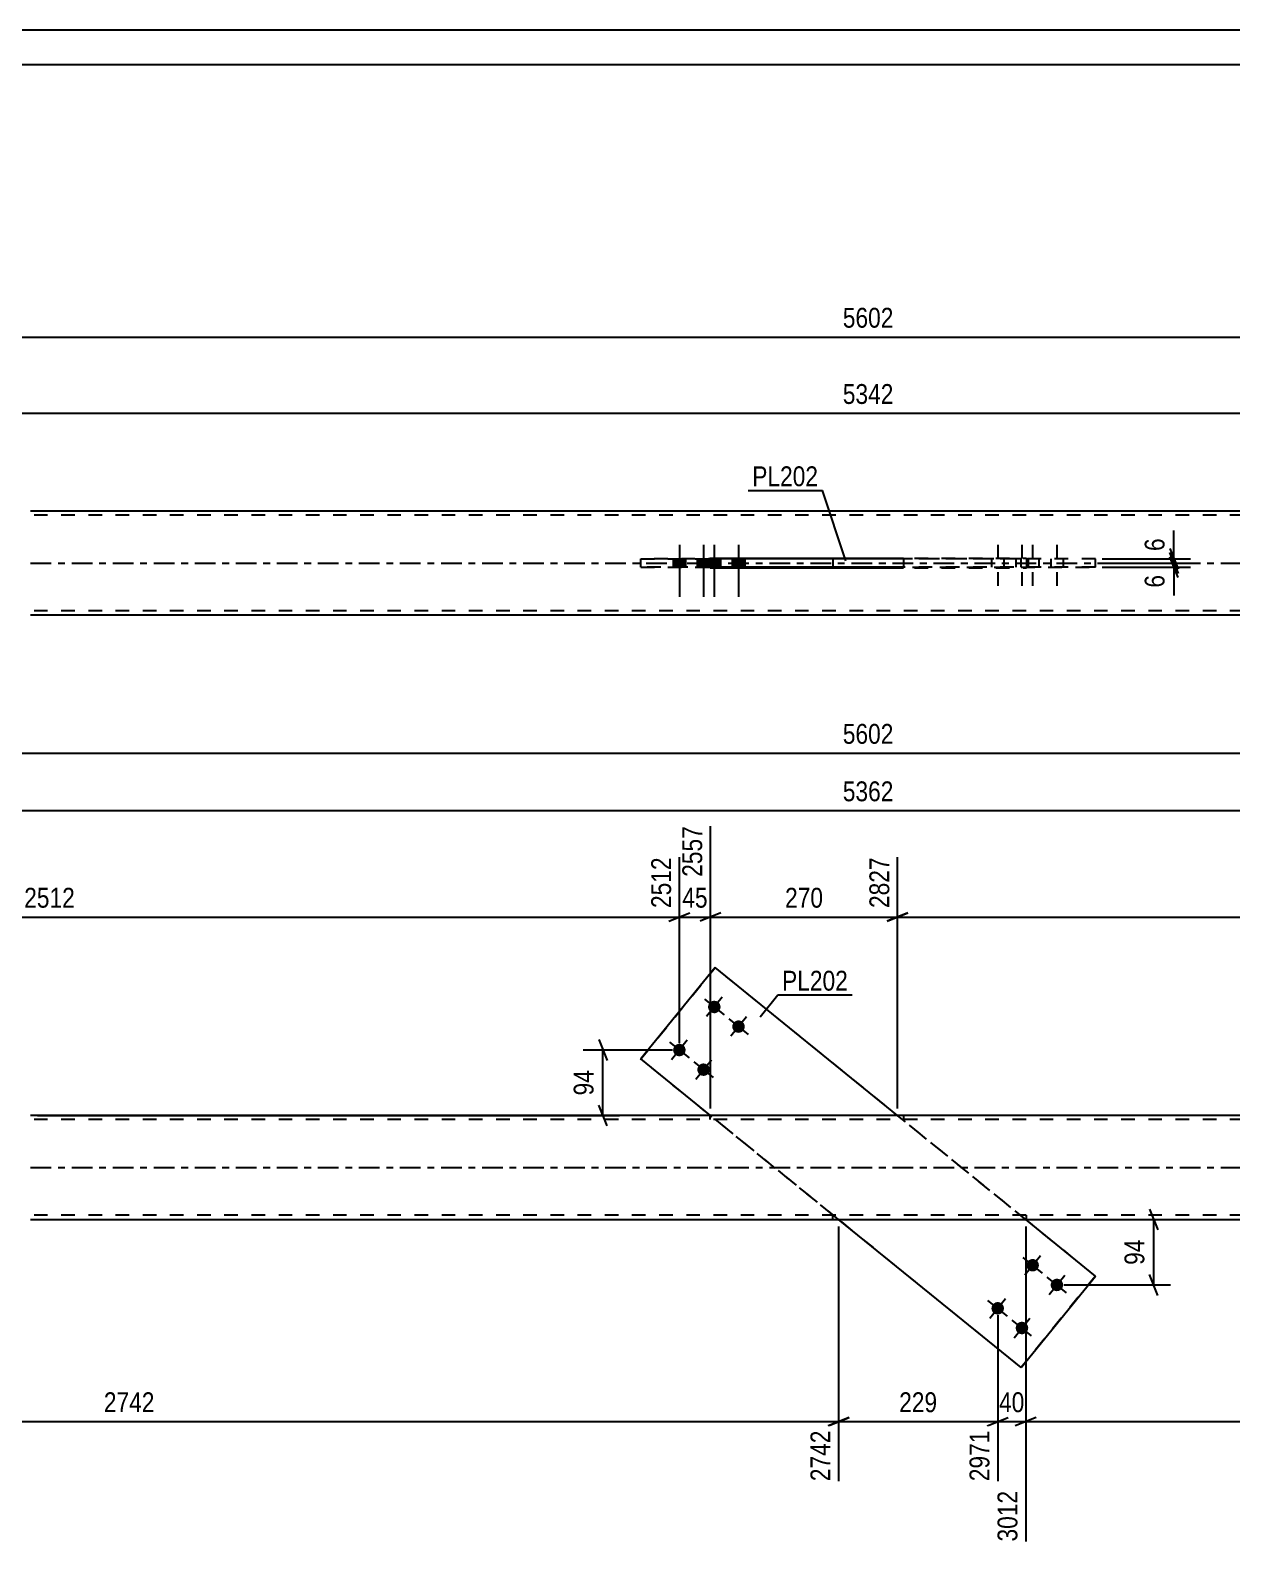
# Model space of a CAD drawing. Header units: millimetres. Extents: x 0 to 594, y 0 to 420.
# Drawn here: x 199.3 to 372.5, y 201.4 to 420 of the extents above; entities that cross this region are included whole.
import ezdxf

# ---------------------------------------------------------------- set-up
doc = ezdxf.new("R2010")
doc.units = ezdxf.units.MM
doc.linetypes.add('DXK_LINE_DOT2', pattern=[3.9198, 1.9599, -1.9599])
doc.linetypes.add('DXK_LINE_DOT3', pattern=[5.9187, 2.979, -0.9799, 0.9799, -0.9799])
doc.styles.add('Arial Narrow', font='ARIALN.TTF', dxfattribs={"height": 0.2})

# ---------------------------------------------------------------- blocks, each defined once
blk = doc.blocks.new('Unknown-580609339-1130')
at = {"color": 5, "linetype": 'Continuous'}
for p, q in [((594, 420), (0, 420)), ((589, 415), (5, 415))]:
    blk.add_line(p, q, dxfattribs=at)
blk = doc.blocks.new('Part-580609339-1700 - 1673')
at = {"color": 2, "linetype": 'Continuous'}
for p, q in [((440.88, 263.45), (199.32, 263.45)), ((199.32, 248.45), (440.88, 248.45))]:
    blk.add_line(p, q, dxfattribs=at)
at = {"color": 7, "linetype": 'DXK_LINE_DOT2'}
for p, q in [((440.88, 262.85), (199.32, 262.85)), ((297.27, 263.45), (297.27, 262.85)), ((325.19, 263.45), (325.19, 262.85)), ((440.88, 249.05), (199.32, 249.05)), ((315.02, 248.45), (315.02, 249.05)), ((342.93, 248.45), (342.93, 249.05))]:
    blk.add_line(p, q, dxfattribs=at)
at = {"color": 7, "linetype": 'DXK_LINE_DOT3'}
blk.add_line((199.32, 255.95), (440.88, 255.95), dxfattribs=at)
blk = doc.blocks.new('Bolt-580609339-1706 - 1673')
at = {"linetype": 'Continuous'}
for points in [[(298.48, 279.8), (298.62, 279.67), (298.72, 279.51), (298.79, 279.34), (298.82, 279.15), (298.81, 278.96), (298.76, 278.78), (298.67, 278.61), (298.55, 278.47), (298.41, 278.35), (298.24, 278.26), (298.06, 278.21), (297.87, 278.2), (297.68, 278.23), (297.51, 278.3), (297.35, 278.4), (297.22, 278.54), (297.12, 278.7), (297.05, 278.87), (297.02, 279.06), (297.03, 279.25), (297.08, 279.43), (297.16, 279.59), (297.28, 279.74), (297.43, 279.86), (297.6, 279.94), (297.78, 279.99), (297.97, 280), (298.15, 279.97), (298.33, 279.91)], [(301.98, 276.97), (302.11, 276.83), (302.21, 276.68), (302.28, 276.5), (302.31, 276.31), (302.3, 276.13), (302.25, 275.94), (302.17, 275.78), (302.05, 275.63), (301.9, 275.51), (301.73, 275.43), (301.55, 275.38), (301.36, 275.37), (301.18, 275.4), (301, 275.47), (300.84, 275.57), (300.71, 275.7), (300.61, 275.86), (300.54, 276.04), (300.51, 276.22), (300.52, 276.41), (300.57, 276.59), (300.66, 276.76), (300.78, 276.9), (300.92, 277.02), (301.09, 277.11), (301.27, 277.16), (301.46, 277.17), (301.65, 277.14), (301.82, 277.07)], [(293.44, 273.59), (293.58, 273.46), (293.68, 273.3), (293.75, 273.12), (293.78, 272.94), (293.76, 272.75), (293.72, 272.57), (293.63, 272.4), (293.51, 272.25), (293.37, 272.14), (293.2, 272.05), (293.02, 272), (292.83, 271.99), (292.64, 272.02), (292.47, 272.09), (292.31, 272.19), (292.18, 272.33), (292.07, 272.48), (292.01, 272.66), (291.98, 272.85), (291.99, 273.03), (292.04, 273.22), (292.12, 273.38), (292.24, 273.53), (292.39, 273.65), (292.55, 273.73), (292.74, 273.78), (292.92, 273.79), (293.11, 273.76), (293.29, 273.69)], [(296.94, 270.75), (297.07, 270.62), (297.17, 270.46), (297.24, 270.29), (297.27, 270.1), (297.26, 269.91), (297.21, 269.73), (297.12, 269.57), (297.01, 269.42), (296.86, 269.3), (296.69, 269.22), (296.51, 269.17), (296.32, 269.16), (296.14, 269.19), (295.96, 269.25), (295.8, 269.36), (295.67, 269.49), (295.57, 269.65), (295.5, 269.82), (295.47, 270.01), (295.48, 270.2), (295.53, 270.38), (295.62, 270.55), (295.73, 270.69), (295.88, 270.81), (296.05, 270.9), (296.23, 270.95), (296.42, 270.95), (296.6, 270.93), (296.78, 270.86)]]:
    blk.add_hatch(color=1, dxfattribs=at).paths.add_polyline_path(points)
at = {"color": 1, "linetype": 'Continuous'}
for p, q in [((296.52, 280.24), (299.32, 277.97)), ((299.05, 280.5), (296.78, 277.71)), ((302.55, 277.67), (300.28, 274.87)), ((300.01, 277.4), (302.81, 275.13)), ((291.48, 274.03), (294.27, 271.76)), ((294.01, 274.29), (291.74, 271.49)), ((294.97, 271.19), (297.77, 268.92)), ((297.5, 271.45), (295.24, 268.66))]:
    blk.add_line(p, q, dxfattribs=at)
blk = doc.blocks.new('Bolt-580609339-1707 - 1673')
at = {"linetype": 'Continuous'}
for points in [[(343.27, 241.14), (343.13, 241.27), (343.03, 241.43), (342.96, 241.61), (342.93, 241.79), (342.94, 241.98), (342.99, 242.16), (343.08, 242.33), (343.2, 242.48), (343.34, 242.59), (343.51, 242.68), (343.69, 242.73), (343.88, 242.74), (344.07, 242.71), (344.24, 242.64), (344.4, 242.54), (344.53, 242.41), (344.64, 242.25), (344.7, 242.07), (344.73, 241.89), (344.72, 241.7), (344.67, 241.52), (344.59, 241.35), (344.47, 241.2), (344.32, 241.08), (344.16, 241), (343.97, 240.95), (343.79, 240.94), (343.6, 240.97), (343.42, 241.04)], [(346.76, 238.3), (346.63, 238.44), (346.53, 238.6), (346.46, 238.77), (346.43, 238.96), (346.44, 239.15), (346.49, 239.33), (346.57, 239.49), (346.69, 239.64), (346.84, 239.76), (347.01, 239.84), (347.19, 239.89), (347.38, 239.9), (347.56, 239.87), (347.74, 239.81), (347.89, 239.7), (348.03, 239.57), (348.13, 239.41), (348.2, 239.24), (348.23, 239.05), (348.22, 238.86), (348.17, 238.68), (348.08, 238.51), (347.96, 238.37), (347.82, 238.25), (347.65, 238.16), (347.47, 238.11), (347.28, 238.1), (347.09, 238.13), (346.92, 238.2)], [(338.23, 234.93), (338.09, 235.06), (337.99, 235.22), (337.92, 235.4), (337.89, 235.58), (337.9, 235.77), (337.95, 235.95), (338.04, 236.12), (338.16, 236.26), (338.3, 236.38), (338.47, 236.47), (338.65, 236.52), (338.84, 236.53), (339.03, 236.5), (339.2, 236.43), (339.36, 236.33), (339.49, 236.19), (339.59, 236.04), (339.66, 235.86), (339.69, 235.67), (339.68, 235.49), (339.63, 235.3), (339.55, 235.14), (339.43, 234.99), (339.28, 234.87), (339.11, 234.79), (338.93, 234.74), (338.74, 234.73), (338.56, 234.76), (338.38, 234.83)], [(341.72, 232.09), (341.59, 232.23), (341.48, 232.38), (341.42, 232.56), (341.39, 232.75), (341.4, 232.93), (341.45, 233.12), (341.53, 233.28), (341.65, 233.43), (341.8, 233.55), (341.96, 233.63), (342.15, 233.68), (342.33, 233.69), (342.52, 233.66), (342.7, 233.59), (342.85, 233.49), (342.99, 233.36), (343.09, 233.2), (343.16, 233.02), (343.19, 232.84), (343.18, 232.65), (343.13, 232.47), (343.04, 232.3), (342.92, 232.15), (342.78, 232.04), (342.61, 231.95), (342.43, 231.9), (342.24, 231.89), (342.05, 231.92), (341.88, 231.99)]]:
    blk.add_hatch(color=1, dxfattribs=at).paths.add_polyline_path(points)
at = {"color": 1, "linetype": 'Continuous'}
for p, q in [((345.23, 240.71), (342.44, 242.97)), ((342.7, 240.44), (344.97, 243.24)), ((348.73, 237.87), (345.93, 240.14)), ((346.19, 237.61), (348.46, 240.4)), ((340.19, 234.49), (337.39, 236.76)), ((337.66, 234.23), (339.93, 237.03)), ((343.68, 231.66), (340.89, 233.93)), ((341.15, 231.39), (343.42, 234.19))]:
    blk.add_line(p, q, dxfattribs=at)
blk = doc.blocks.new('Part-580609339-1715 - 1673')
at = {"color": 2, "linetype": 'Continuous'}
for p, q in [((298.04, 284.8), (287.32, 271.6)), ((298.04, 284.8), (298.04, 284.8)), ((324.35, 263.45), (298.04, 284.8)), ((297.37, 263.45), (287.32, 271.6)), ((287.32, 271.6), (287.32, 271.6)), ((342.17, 227.09), (315.85, 248.45)), ((352.88, 240.29), (342.83, 248.45)), ((342.17, 227.09), (352.88, 240.29)), ((352.88, 240.29), (352.88, 240.29)), ((342.17, 227.09), (342.17, 227.09))]:
    blk.add_line(p, q, dxfattribs=at)
at = {"color": 7, "linetype": 'DXK_LINE_DOT2'}
for p, q in [((287.32, 271.6), (298.04, 284.8)), ((352.88, 240.29), (298.04, 284.8)), ((342.17, 227.09), (287.32, 271.6)), ((315.85, 248.45), (297.37, 263.45)), ((342.83, 248.45), (324.35, 263.45)), ((352.88, 240.29), (342.17, 227.09))]:
    blk.add_line(p, q, dxfattribs=at)
blk = doc.blocks.new('Bolt-580609339-1435 - 1367')
at = {"color": 1, "linetype": 'DXK_LINE_DOT2'}
for p, q in [((338.79, 345.75), (338.79, 338.25)), ((342.29, 345.75), (342.29, 338.25)), ((343.83, 345.75), (343.83, 338.25)), ((347.33, 345.75), (347.33, 338.25)), ((337.89, 343.75), (337.89, 342.55)), ((339.69, 343.75), (339.69, 342.55)), ((341.39, 343.75), (341.39, 342.55)), ((342.93, 343.75), (342.93, 342.55)), ((343.19, 343.75), (343.19, 342.55)), ((344.73, 343.75), (344.73, 342.55)), ((346.43, 343.75), (346.43, 342.55)), ((348.23, 343.75), (348.23, 342.55))]:
    blk.add_line(p, q, dxfattribs=at)
blk = doc.blocks.new('Part-580609339-1456 - 1367')
at = {"color": 2, "linetype": 'Continuous'}
for p, q in [((440.88, 350.65), (199.32, 350.65)), ((297.27, 343.76), (297.27, 343.85)), ((297.27, 343.85), (297.27, 343.85)), ((297.27, 343.85), (325.19, 343.85)), ((315.02, 343.85), (315.02, 343.75)), ((325.19, 343.85), (325.19, 342.45)), ((297.27, 342.56), (297.27, 342.45)), ((297.27, 342.45), (325.19, 342.45)), ((315.02, 342.45), (315.02, 342.55)), ((440.88, 335.65), (199.32, 335.65))]:
    blk.add_line(p, q, dxfattribs=at)
at = {"color": 7, "linetype": 'DXK_LINE_DOT2'}
for p, q in [((440.88, 350.05), (199.32, 350.05)), ((297.27, 342.56), (297.27, 343.85)), ((297.27, 343.85), (325.19, 343.85)), ((315.02, 343.85), (342.93, 343.85)), ((315.02, 343.85), (315.02, 342.55)), ((315.02, 343.85), (342.93, 343.85)), ((342.93, 343.85), (342.93, 342.45)), ((297.27, 342.45), (325.19, 342.45)), ((315.02, 342.45), (315.02, 342.45)), ((315.02, 342.45), (315.02, 342.45)), ((315.02, 342.45), (342.93, 342.45)), ((315.02, 342.45), (342.93, 342.45)), ((440.88, 336.25), (199.32, 336.25))]:
    blk.add_line(p, q, dxfattribs=at)
at = {"color": 7, "linetype": 'DXK_LINE_DOT3'}
blk.add_line((199.32, 343.15), (440.88, 343.15), dxfattribs=at)
blk = doc.blocks.new('Part-580609339-1397 - 1367')
at = {"color": 7, "linetype": 'DXK_LINE_DOT2'}
for p, q in [((287.32, 343.75), (298.04, 343.76)), ((342.17, 343.75), (287.32, 343.75)), ((352.88, 343.75), (325.19, 343.75)), ((342.17, 342.55), (342.17, 343.75)), ((352.88, 343.75), (342.17, 343.75)), ((352.88, 342.55), (352.88, 343.75)), ((298.04, 342.56), (287.32, 342.55)), ((287.32, 342.55), (342.17, 342.55)), ((352.88, 342.55), (325.19, 342.55)), ((342.17, 342.55), (352.88, 342.55))]:
    blk.add_line(p, q, dxfattribs=at)
at = {"color": 2, "linetype": 'Continuous'}
for p, q in [((287.32, 342.55), (287.32, 343.75)), ((298.04, 342.56), (298.04, 343.76)), ((325.19, 343.75), (298.04, 343.76)), ((325.19, 342.55), (298.04, 342.56))]:
    blk.add_line(p, q, dxfattribs=at)
blk = doc.blocks.new('Bolt-580609339-1436 - 1367')
at = {"linetype": 'Continuous'}
for points in [[(293.78, 343.75), (291.98, 343.75), (291.98, 342.55), (293.78, 342.55)], [(297.27, 343.75), (295.47, 343.75), (295.47, 342.55), (297.27, 342.55)], [(298.82, 343.75), (297.02, 343.75), (297.02, 342.55), (298.82, 342.55)], [(302.31, 343.75), (300.51, 343.75), (300.51, 342.55), (302.31, 342.55)]]:
    blk.add_hatch(color=1, dxfattribs=at).paths.add_polyline_path(points)
at = {"color": 1, "linetype": 'Continuous'}
for p, q in [((292.88, 345.75), (292.88, 338.25)), ((296.37, 345.75), (296.37, 338.25)), ((297.92, 345.75), (297.92, 338.25)), ((301.41, 345.75), (301.41, 338.25)), ((291.98, 343.75), (291.98, 342.55)), ((293.78, 343.75), (293.78, 342.55)), ((295.47, 343.75), (295.47, 342.55)), ((297.02, 343.75), (297.02, 342.55)), ((297.27, 343.75), (297.27, 342.55)), ((298.82, 343.75), (298.82, 342.55)), ((300.51, 343.75), (300.51, 342.55)), ((302.31, 343.75), (302.31, 342.55))]:
    blk.add_line(p, q, dxfattribs=at)
blk = doc.blocks.new('StraightDimension-580609339-1850 - 1673')
at = {"color": 7, "linetype": 'Continuous'}
for p, q in [((342.83, 247.45), (342.83, 201.99)), ((338.79, 234.63), (338.79, 210.69)), ((337.29, 218.7), (340.29, 219.9)), ((338.79, 219.3), (342.83, 219.3)), ((344.33, 219.9), (341.33, 218.7))]:
    blk.add_line(p, q, dxfattribs=at)
at = {"color": 0}
blk.add_wipeout([(343.24, 220.05), (343.24, 224.25), (338.38, 224.25), (338.38, 220.05)], dxfattribs=at)
at = {"color": 0, "linetype": 'Continuous'}
blk.add_wipeout([(342.23, 209.9), (338.03, 209.9), (338.03, 201.38), (342.23, 201.38)], dxfattribs=at)
at = {"color": 3, "style": 'Arial Narrow'}
blk.add_text('40', height=2.863, dxfattribs=at).set_placement((338.98, 220.65))
at = {"color": 3, "linetype": 'Continuous', "style": 'Arial Narrow'}
blk.add_text('3012', height=2.863, rotation=90.0002, dxfattribs=at).set_placement((341.63, 201.99))
blk = doc.blocks.new('StraightDimension-580609339-1792 - 1673')
at = {"color": 7, "linetype": 'Continuous'}
for p, q in [((297.37, 264.45), (297.37, 305.2)), ((292.88, 273.89), (292.88, 300.7)), ((291.38, 291.48), (294.38, 292.68)), ((292.88, 292.08), (297.37, 292.08)), ((298.87, 292.68), (295.87, 291.48))]:
    blk.add_line(p, q, dxfattribs=at)
at = {"color": 0}
blk.add_wipeout([(297.55, 292.83), (297.55, 297.03), (292.7, 297.03), (292.7, 292.83)], dxfattribs=at)
at = {"color": 0, "linetype": 'Continuous'}
blk.add_wipeout([(296.77, 305.8), (292.57, 305.8), (292.57, 297.28), (296.77, 297.28)], dxfattribs=at)
at = {"color": 3, "linetype": 'Continuous', "style": 'Arial Narrow'}
blk.add_text('2557', height=2.863, rotation=90.0002, dxfattribs=at).set_placement((296.17, 297.88))
at = {"color": 3, "style": 'Arial Narrow'}
blk.add_text('45', height=2.863, dxfattribs=at).set_placement((293.3, 293.43))
blk = doc.blocks.new('StraightDimension-580609339-1806 - 1673')
at = {"color": 7, "linetype": 'Continuous'}
for p, q in [((292.88, 273.89), (292.88, 300.7)), ((111.22, 265.45), (111.22, 295.21)), ((112.72, 292.68), (109.72, 291.48)), ((111.22, 292.08), (292.88, 292.08)), ((291.38, 291.48), (294.38, 292.68))]:
    blk.add_line(p, q, dxfattribs=at)
at = {"color": 0, "linetype": 'Continuous'}
for points in [[(292.28, 301.3), (288.08, 301.3), (288.08, 292.78), (292.28, 292.78)], [(110.62, 295.81), (106.42, 295.81), (106.42, 292.78), (110.62, 292.78)]]:
    blk.add_wipeout(points, dxfattribs=at)
at = {"color": 0}
blk.add_wipeout([(206.31, 292.83), (206.31, 297.03), (197.79, 297.03), (197.79, 292.83)], dxfattribs=at)
at = {"color": 3, "linetype": 'Continuous', "style": 'Arial Narrow'}
for s, height, p in [('2512', 2.863, (291.68, 293.38)), ('0', 2.86, (110.02, 293.38))]:
    blk.add_text(s, height=height, rotation=90.0002, dxfattribs=at).set_placement(p)
at = {"color": 3, "style": 'Arial Narrow'}
blk.add_text('2512', height=2.863, dxfattribs=at).set_placement((198.39, 293.43))
blk = doc.blocks.new('StraightDimension-580609339-1760 - 1673')
at = {"color": 7, "linetype": 'Continuous'}
for p, q in [((324.35, 264.45), (324.35, 300.7)), ((528.98, 265.45), (528.98, 300.7)), ((325.85, 292.68), (322.85, 291.48)), ((324.35, 292.08), (528.98, 292.08)), ((527.48, 291.48), (530.48, 292.68))]:
    blk.add_line(p, q, dxfattribs=at)
at = {"color": 0, "linetype": 'Continuous'}
blk.add_wipeout([(528.38, 301.3), (524.18, 301.3), (524.18, 292.78), (528.38, 292.78)], dxfattribs=at)
at = {"color": 0}
blk.add_wipeout([(430.92, 292.83), (430.92, 297.03), (422.41, 297.03), (422.41, 292.83)], dxfattribs=at)
at = {"color": 3, "linetype": 'Continuous', "style": 'Arial Narrow'}
blk.add_text('5342', height=2.863, rotation=90.0002, dxfattribs=at).set_placement((527.78, 293.38))
at = {"color": 3, "style": 'Arial Narrow'}
blk.add_text('2515', height=2.863, dxfattribs=at).set_placement((423.01, 293.43))
blk = doc.blocks.new('StraightDimension-580609339-2050 - 1673')
at = {"color": 7, "linetype": 'Continuous'}
blk.add_line((110.22, 307.43), (529.98, 307.43), dxfattribs=at)
at = {"color": 0}
blk.add_wipeout([(324.36, 308.18), (324.36, 312.38), (315.85, 312.38), (315.85, 308.18)], dxfattribs=at)
at = {"color": 3, "style": 'Arial Narrow'}
blk.add_text('5362', height=2.863, dxfattribs=at).set_placement((316.45, 308.78))
blk = doc.blocks.new('StraightDimension-580609339-1772 - 1673')
at = {"color": 7, "linetype": 'Continuous'}
for p, q in [((297.37, 264.45), (297.37, 305.2)), ((324.35, 264.45), (324.35, 300.7)), ((298.87, 292.68), (295.87, 291.48)), ((297.37, 292.08), (324.35, 292.08)), ((322.85, 291.48), (325.85, 292.68))]:
    blk.add_line(p, q, dxfattribs=at)
at = {"color": 0, "linetype": 'Continuous'}
blk.add_wipeout([(323.75, 301.3), (319.55, 301.3), (319.55, 292.78), (323.75, 292.78)], dxfattribs=at)
at = {"color": 0}
blk.add_wipeout([(314.2, 292.83), (314.2, 297.03), (307.52, 297.03), (307.52, 292.83)], dxfattribs=at)
at = {"color": 3, "linetype": 'Continuous', "style": 'Arial Narrow'}
blk.add_text('2827', height=2.863, rotation=90.0002, dxfattribs=at).set_placement((323.15, 293.38))
at = {"color": 3, "style": 'Arial Narrow'}
blk.add_text('270', height=2.863, dxfattribs=at).set_placement((308.12, 293.43))
blk = doc.blocks.new('StraightDimension-580609339-1735 - 1673')
at = {"color": 7, "linetype": 'Continuous'}
for p, q in [((281.25, 274.39), (282.45, 271.39)), ((291.88, 272.89), (279, 272.89)), ((281.85, 263.45), (281.85, 272.89)), ((282.45, 261.95), (281.25, 264.95)), ((200.31, 263.45), (284.25, 263.45))]:
    blk.add_line(p, q, dxfattribs=at)
at = {"color": 0}
blk.add_wipeout([(281.1, 270.6), (276.9, 270.6), (276.9, 265.74), (281.1, 265.74)], dxfattribs=at)
at = {"color": 3, "style": 'Arial Narrow'}
blk.add_text('94', height=2.863, rotation=90.0002, dxfattribs=at).set_placement((280.5, 266.34))
blk = doc.blocks.new('StraightDimension-580609339-1746 - 1673')
at = {"color": 7, "linetype": 'Continuous'}
blk.add_line((98.22, 315.72), (541.98, 315.72), dxfattribs=at)
at = {"color": 0}
blk.add_wipeout([(324.36, 316.47), (324.36, 320.67), (315.85, 320.67), (315.85, 316.47)], dxfattribs=at)
at = {"color": 3, "style": 'Arial Narrow'}
blk.add_text('5602', height=2.863, dxfattribs=at).set_placement((316.45, 317.07))
blk = doc.blocks.new('StraightDimension-580609339-1838 - 1673')
at = {"color": 7, "linetype": 'Continuous'}
for p, q in [((342.83, 247.45), (342.83, 201.99)), ((528.98, 246.45), (528.98, 210.69)), ((344.33, 219.9), (341.33, 218.7)), ((342.83, 219.3), (528.98, 219.3)), ((527.48, 218.7), (530.48, 219.9))]:
    blk.add_line(p, q, dxfattribs=at)
at = {"color": 0}
blk.add_wipeout([(440.16, 220.05), (440.16, 224.25), (431.65, 224.25), (431.65, 220.05)], dxfattribs=at)
at = {"color": 0, "linetype": 'Continuous'}
blk.add_wipeout([(528.38, 218.6), (524.18, 218.6), (524.18, 210.08), (528.38, 210.08)], dxfattribs=at)
at = {"color": 3, "style": 'Arial Narrow'}
blk.add_text('2330', height=2.863, dxfattribs=at).set_placement((432.25, 220.65))
at = {"color": 3, "linetype": 'Continuous', "style": 'Arial Narrow'}
blk.add_text('5342', height=2.863, rotation=90.0002, dxfattribs=at).set_placement((527.78, 210.69))
blk = doc.blocks.new('StraightDimension-580609339-1864 - 1673')
at = {"color": 7, "linetype": 'Continuous'}
for p, q in [((315.85, 247.45), (315.85, 210.69)), ((338.79, 234.63), (338.79, 210.69)), ((317.35, 219.9), (314.35, 218.7)), ((315.85, 219.3), (338.79, 219.3)), ((337.29, 218.7), (340.29, 219.9))]:
    blk.add_line(p, q, dxfattribs=at)
at = {"color": 0}
blk.add_wipeout([(330.67, 220.05), (330.67, 224.25), (323.98, 224.25), (323.98, 220.05)], dxfattribs=at)
at = {"color": 0, "linetype": 'Continuous'}
blk.add_wipeout([(338.19, 218.6), (333.99, 218.6), (333.99, 210.08), (338.19, 210.08)], dxfattribs=at)
at = {"color": 3, "style": 'Arial Narrow'}
blk.add_text('229', height=2.863, dxfattribs=at).set_placement((324.58, 220.65))
at = {"color": 3, "linetype": 'Continuous', "style": 'Arial Narrow'}
blk.add_text('2971', height=2.863, rotation=90.0002, dxfattribs=at).set_placement((337.59, 210.69))
blk = doc.blocks.new('StraightDimension-580609339-1878 - 1673')
at = {"color": 7, "linetype": 'Continuous'}
for p, q in [((315.85, 247.45), (315.85, 210.69)), ((111.22, 246.45), (111.22, 216.17)), ((112.72, 219.9), (109.72, 218.7)), ((111.22, 219.3), (315.85, 219.3)), ((314.35, 218.7), (317.35, 219.9))]:
    blk.add_line(p, q, dxfattribs=at)
at = {"color": 0}
blk.add_wipeout([(217.79, 220.05), (217.79, 224.25), (209.28, 224.25), (209.28, 220.05)], dxfattribs=at)
at = {"color": 0, "linetype": 'Continuous'}
for points in [[(110.62, 218.6), (106.42, 218.6), (106.42, 215.57), (110.62, 215.57)], [(315.25, 218.6), (311.05, 218.6), (311.05, 210.08), (315.25, 210.08)]]:
    blk.add_wipeout(points, dxfattribs=at)
at = {"color": 3, "style": 'Arial Narrow'}
blk.add_text('2742', height=2.863, dxfattribs=at).set_placement((209.88, 220.65))
at = {"color": 3, "linetype": 'Continuous', "style": 'Arial Narrow'}
for s, height, p in [('0', 2.86, (110.02, 216.17)), ('2742', 2.863, (314.65, 210.69))]:
    blk.add_text(s, height=height, rotation=90.0002, dxfattribs=at).set_placement(p)
blk = doc.blocks.new('StraightDimension-580609339-1993 - 1673')
at = {"color": 7, "linetype": 'Continuous'}
for p, q in [((360.69, 249.95), (361.89, 246.95)), ((348.59, 248.45), (363.69, 248.45)), ((361.29, 239), (361.29, 248.45)), ((361.89, 237.5), (360.69, 240.5)), ((348.33, 239), (363.69, 239))]:
    blk.add_line(p, q, dxfattribs=at)
at = {"color": 0}
blk.add_wipeout([(360.54, 246.15), (356.34, 246.15), (356.34, 241.3), (360.54, 241.3)], dxfattribs=at)
at = {"color": 3, "style": 'Arial Narrow'}
blk.add_text('94', height=2.863, rotation=90.0002, dxfattribs=at).set_placement((359.94, 241.9))
blk = doc.blocks.new('StraightDimension-580609339-1540 - 1367')
at = {"color": 7, "linetype": 'Continuous'}
for p, q in [((353.88, 343.75), (366.6, 343.75)), ((363.6, 345.25), (364.8, 342.25)), ((364.8, 341.65), (363.6, 344.65)), ((364.2, 343.15), (364.2, 343.75)), ((353.88, 343.15), (366.6, 343.15))]:
    blk.add_line(p, q, dxfattribs=at)
at = {"color": 0}
blk.add_wipeout([(363.45, 347.31), (359.25, 347.31), (359.25, 344.28), (363.45, 344.28)], dxfattribs=at)
at = {"color": 7, "linetype": 'Continuous'}
blk.add_line((364.2, 343.75), (364.2, 347.83), dxfattribs=at)
blk.add_line((364.2, 343.75), (364.2, 347.83), dxfattribs=at)
at = {"color": 3, "style": 'Arial Narrow'}
blk.add_text('6', height=2.86, rotation=90.0002, dxfattribs=at).set_placement((362.85, 344.88))
blk = doc.blocks.new('StraightDimension-580609339-1536 - 1367')
at = {"color": 7, "linetype": 'Continuous'}
for p, q in [((363.6, 344.65), (364.8, 341.65)), ((364.8, 341.05), (363.6, 344.05)), ((353.88, 343.15), (366.6, 343.15)), ((353.88, 342.55), (366.6, 342.55)), ((364.2, 342.55), (364.2, 343.15))]:
    blk.add_line(p, q, dxfattribs=at)
at = {"color": 0}
blk.add_wipeout([(363.45, 342.03), (359.25, 342.03), (359.25, 339), (363.45, 339)], dxfattribs=at)
at = {"color": 7, "linetype": 'Continuous'}
blk.add_line((364.2, 342.55), (364.2, 338.48), dxfattribs=at)
blk.add_line((364.2, 342.55), (364.2, 338.48), dxfattribs=at)
at = {"color": 3, "style": 'Arial Narrow'}
blk.add_text('6', height=2.86, rotation=90.0002, dxfattribs=at).set_placement((362.85, 339.6))
blk = doc.blocks.new('StraightDimension-580609339-1545 - 1367')
at = {"color": 7, "linetype": 'Continuous'}
blk.add_line((98.22, 375.75), (541.98, 375.75), dxfattribs=at)
at = {"color": 0}
blk.add_wipeout([(324.36, 376.5), (324.36, 380.7), (315.85, 380.7), (315.85, 376.5)], dxfattribs=at)
at = {"color": 3, "style": 'Arial Narrow'}
blk.add_text('5602', height=2.863, dxfattribs=at).set_placement((316.45, 377.1))
blk = doc.blocks.new('StraightDimension-580609339-1576 - 1367')
at = {"color": 7, "linetype": 'Continuous'}
blk.add_line((111.22, 364.75), (528.98, 364.75), dxfattribs=at)
at = {"color": 0}
blk.add_wipeout([(324.36, 365.5), (324.36, 369.7), (315.85, 369.7), (315.85, 365.5)], dxfattribs=at)
at = {"color": 3, "style": 'Arial Narrow'}
blk.add_text('5342', height=2.863, dxfattribs=at).set_placement((316.45, 366.1))
blk = doc.blocks.new('Mark-580609339-1711 - 1673')
at = {"color": 0}
blk.add_wipeout([(317.19, 281.46), (317.19, 284.46), (307.69, 284.46), (307.69, 281.46)], dxfattribs=at)
blk.add_wipeout([(317.19, 281.46), (317.19, 284.46), (307.69, 284.46), (307.69, 281.46)], dxfattribs=at)
at = {"color": 30, "linetype": 'Continuous'}
for p, q in [((304.55, 277.68), (307.09, 280.86)), ((307.09, 280.86), (317.79, 280.86))]:
    blk.add_line(p, q, dxfattribs=at)
at = {"color": 3, "style": 'Arial Narrow'}
blk.add_text('PL202', height=2.863, dxfattribs=at).set_placement((307.69, 281.46))
blk = doc.blocks.new('Mark-580609339-1392 - 1367')
at = {"color": 0}
blk.add_wipeout([(312.9, 354.23), (312.9, 357.23), (303.39, 357.23), (303.39, 354.23)], dxfattribs=at)
blk.add_wipeout([(312.9, 354.23), (312.9, 357.23), (303.39, 357.23), (303.39, 354.23)], dxfattribs=at)
at = {"color": 30, "linetype": 'Continuous'}
for p in [(302.79, 353.63), (316.88, 343.46)]:
    blk.add_line(p, (313.5, 353.63), dxfattribs=at)
at = {"color": 3, "style": 'Arial Narrow'}
blk.add_text('PL202', height=2.863, dxfattribs=at).set_placement((303.39, 354.23))

msp = doc.modelspace()

# ---------------------------------------------------------------- block references
for name in ['Unknown-580609339-1130', 'Part-580609339-1456 - 1367', 'Bolt-580609339-1436 - 1367', 'Bolt-580609339-1435 - 1367', 'Part-580609339-1397 - 1367', 'Part-580609339-1715 - 1673', 'Bolt-580609339-1706 - 1673', 'Part-580609339-1700 - 1673', 'Bolt-580609339-1707 - 1673']:
    msp.add_blockref(name, (0, 0))

# ---------------------------------------------------------------- next in the draw order: block references
for name in ['StraightDimension-580609339-1540 - 1367', 'StraightDimension-580609339-1792 - 1673', 'StraightDimension-580609339-1760 - 1673', 'StraightDimension-580609339-1850 - 1673']:
    msp.add_blockref(name, (0, 0))

# ---------------------------------------------------------------- next in the draw order: block references
for name in ['StraightDimension-580609339-1545 - 1367', 'StraightDimension-580609339-1536 - 1367', 'StraightDimension-580609339-1806 - 1673', 'StraightDimension-580609339-1838 - 1673']:
    msp.add_blockref(name, (0, 0))

# ---------------------------------------------------------------- next in the draw order: block references
for name in ['StraightDimension-580609339-1576 - 1367', 'StraightDimension-580609339-2050 - 1673', 'StraightDimension-580609339-1993 - 1673', 'StraightDimension-580609339-1864 - 1673']:
    msp.add_blockref(name, (0, 0))

# ---------------------------------------------------------------- next in the draw order: block references
for name in ['Mark-580609339-1392 - 1367', 'StraightDimension-580609339-1772 - 1673', 'StraightDimension-580609339-1735 - 1673', 'StraightDimension-580609339-1878 - 1673']:
    msp.add_blockref(name, (0, 0))

# ---------------------------------------------------------------- next in the draw order: block references
msp.add_blockref('StraightDimension-580609339-1746 - 1673', (0, 0))

# ---------------------------------------------------------------- next in the draw order: block references
msp.add_blockref('Mark-580609339-1711 - 1673', (0, 0))

doc.saveas('drawing.dxf')
